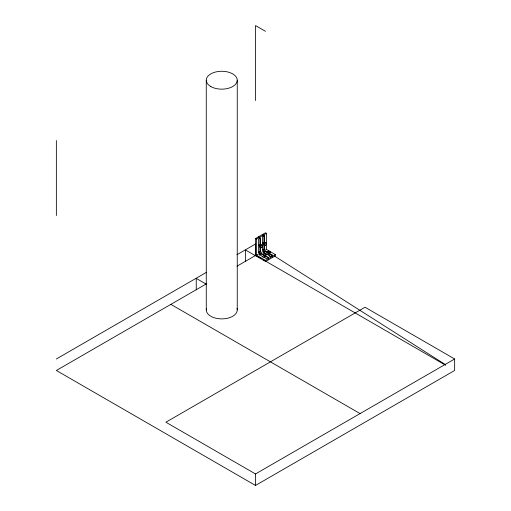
<?xml version="1.0" encoding="UTF-8"?>
<svg xmlns="http://www.w3.org/2000/svg" width="511" height="511" viewBox="0 0 511 511"><rect width="100%" height="100%" fill="white"/><g stroke="black" fill="none" stroke-linecap="round" stroke-linejoin="round"><path stroke-width="0.77" d="M259.371 245.484C258.234 246.321 259.211 243.83 259.594 244.973M245.567 261.523L245.567 250.026L255.526 255.775L255.526 238.528L265.484 232.78L266.48 233.355L266.48 249.451L256.522 255.2L256.522 239.103L266.48 233.355M264.487 243.319L264.487 235.654L262.494 236.804L262.494 250.601L264.487 249.451L264.487 244.852M56.357 358.978L206.578 272.248M236.893 254.746L255.5 244.003L255.698 255.385L237.078 266.135M260.508 247.918L260.508 251.751L259.907 251.406L258.911 251.98L259.511 252.325L259.511 253.475M264.487 249.451L263.893 249.106L262.897 249.681L263.491 250.026L263.491 251.176L264.551 252.172M260.508 251.751L258.515 252.9L258.515 239.103L260.508 237.954L260.508 245.619M206.731 283.656L56.357 370.475L255.5 485.45L454.643 370.475L454.643 358.978L365.026 307.239L165.883 422.214L255.5 473.953L454.643 358.978M259.511 254.625L261.498 253.475L268.473 257.499L268.473 257.959L261.498 253.935L259.511 255.085L259.511 254.625L266.48 258.649L268.473 257.499M269.348 253.335L272.516 255.161L272.516 255.621L265.548 251.597L263.555 252.747L263.555 252.287L265.548 251.137L267.451 252.236M263.555 252.287L270.523 256.311L272.516 255.161M269.259 256.037L270.523 256.771L271.852 256.005M265.484 260.374L275.442 254.625L275.442 255.775L265.484 261.523L265.484 260.374L255.526 254.625M264.436 256.599C263.44 257.403 266.167 257.257 264.998 256.579M268.537 254.223C267.234 254.765 269.891 255.193 269.093 254.286M265.458 31.299L255.5 25.55L255.5 100.546M262.494 234.504L263.491 235.079L263.491 236.229L262.897 235.884M263.893 235.309L264.487 235.654M258.515 236.804L259.511 237.379L259.511 238.528M255.526 238.528L256.522 239.103M266.48 249.451L275.442 254.625M271.456 255.775L272.452 256.35L272.452 257.499M262.047 256.548L263.312 257.276M255.526 255.66L265.484 261.408M206.208 284.142L196.25 278.393L196.25 289.89M170.866 304.364L360.051 413.591M256.388 255.787L261.223 258.585M263.299 259.78L445.662 365.282M274.337 255.966L445.222 364.496M270.523 256.311L270.523 256.771M268.473 258.649L268.473 259.799M265.548 251.137L265.548 251.597M263.893 236.076L263.893 249.106M261.498 253.475L261.498 253.935M260.508 254.05L260.508 254.51M259.907 237.609L259.907 251.406M255.5 473.953L255.5 485.45M237.251 80.214L237.251 309.941M206.272 80.214L206.272 309.941M56.357 140.525L56.357 215.521M237.015 308.382A15.49 8.943 0 0 1 221.761 318.883A15.49 8.943 0 0 1 206.508 308.382M260.565 247.592A1.514 0.881 -59.7 0 1 260.316 245.606A1.514 0.881 -59.7 0 1 262.047 245.446M261.971 246.123A1.514 0.881 -59.7 0 1 261.83 246.481M260.335 247.132A1.124 0.658 -59.7 0 1 260.342 246.008A1.124 0.658 -59.7 0 1 261.287 245.191M266.065 254.363A1.514 0.875 0 0 1 264.749 255.679A1.514 0.875 0 0 1 263.44 254.363M263.676 254.184A1.514 0.875 0 0 1 263.995 254.044M265.509 254.044A1.514 0.875 0 0 1 265.822 254.184M265.541 255.264A1.124 0.652 0 0 1 264.308 255.404A1.124 0.652 0 0 1 263.625 254.797M270.032 252.025A1.514 0.875 0 0 1 268.722 253.335A1.514 0.875 0 0 1 267.406 252.025M267.962 251.706A1.514 0.875 0 0 1 268.722 251.584M269.112 251.616A1.514 0.875 0 0 1 269.476 251.706M269.808 252.632A1.124 0.652 0 0 1 269.003 253.092M267.917 252.919A1.124 0.652 0 0 1 267.63 252.626M264.954 245.025A1.514 0.881 -59.7 0 1 263.74 244.648A1.514 0.881 -59.7 0 1 264.672 242.731A1.514 0.881 -59.7 0 1 265.88 243.108M264.072 244.648A1.124 0.658 -59.7 0 1 264.015 244.443M264.072 243.939A1.124 0.658 -59.7 0 1 264.513 243.198M264.711 243.019A1.124 0.658 -59.7 0 1 265.452 242.955M262.654 242.904C263.178 244.379 263.772 241.09 262.654 242.904M210.807 86.538A15.49 8.943 0 0 0 236.721 82.533A15.49 8.943 0 0 0 217.75 71.578A15.49 8.943 0 0 0 210.807 86.538M261.511 247.592A1.514 0.881 -59.7 0 0 262.226 245.203A1.514 0.881 -59.7 0 0 260.374 246.538A1.514 0.881 -59.7 0 0 261.511 247.592M263.995 255.098A1.514 0.875 0 0 0 266.263 254.344A1.514 0.875 0 0 0 263.995 253.584A1.514 0.875 0 0 0 263.995 255.098M267.962 252.76A1.514 0.875 0 0 0 270.236 252A1.514 0.875 0 0 0 267.962 251.246A1.514 0.875 0 0 0 267.962 252.76M265.35 245.254A1.514 0.881 -59.7 0 0 266.065 242.866A1.514 0.881 -59.7 0 0 264.213 244.201A1.514 0.881 -59.7 0 0 265.35 245.254"/></g></svg>
